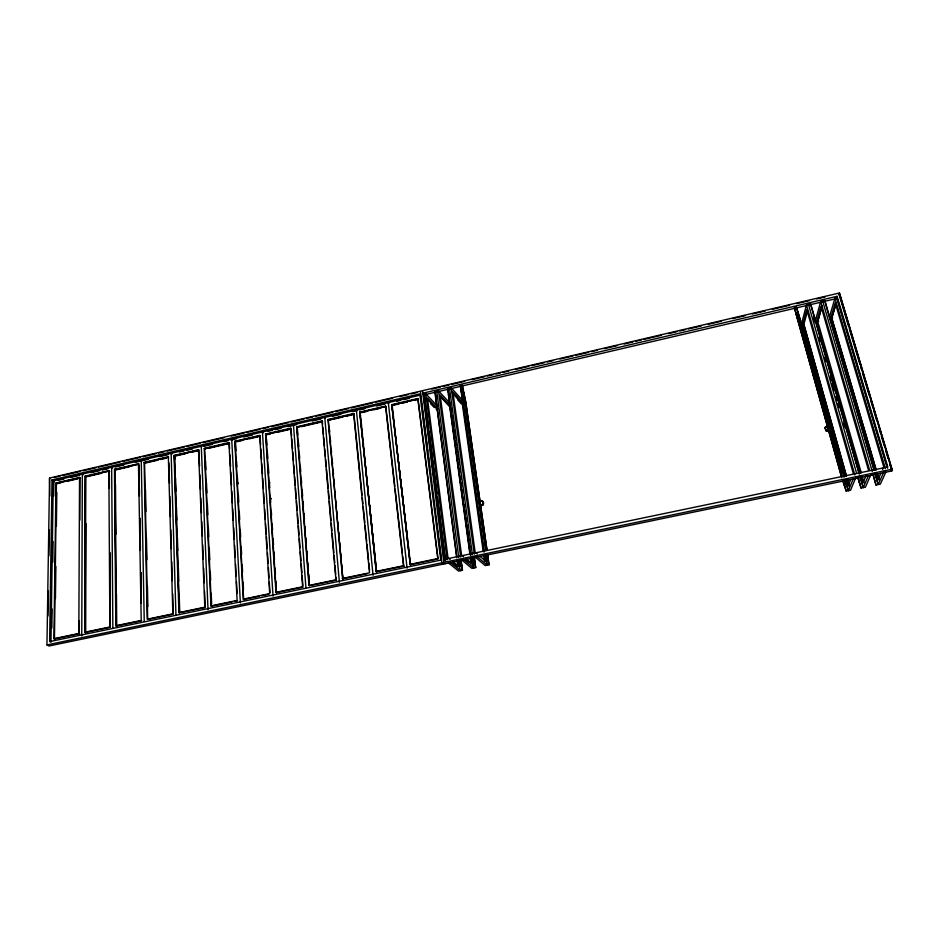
<?xml version="1.0" encoding="UTF-8"?>
<svg xmlns="http://www.w3.org/2000/svg" width="939" height="939" viewBox="0 0 939 939"><rect width="100%" height="100%" fill="white"/><g stroke="black" fill="none" stroke-linecap="round" stroke-linejoin="round"><path stroke-width="1.41" d="M85.097 476.179L84.721 632.24L109.863 626.994L108.865 470.627L85.097 476.179L86.012 476.895M85.238 632.534L85.578 476.554L109.276 470.967L109.394 479.782M85.684 632.792L85.907 523.516M79.803 634.025L78.829 633.461L79.533 477.47L55.988 482.963L53.922 638.661L54.931 639.213M79.287 633.731L79.346 620.609M79.838 520.112L79.968 477.81L56.422 483.292L54.462 638.954L79.357 633.766M81.763 635.926L82.327 474.089L83.242 474.817M55.448 598.507L55.859 566.534M56.387 525.828L56.821 492.4M51.997 479.923L49.626 641.607L440.778 560.114L419.839 393.899L51.997 479.923L54.216 481.59M50.964 642.335L53.265 480.874L420.531 395.049M51.845 628.027L52.114 608.953M52.772 562.027L53.054 541.486M53.687 496.015L53.899 481.355M891.897 470.286L891.804 470.955L48.981 645.997L46.95 644.917L49.556 478.057L839.431 293.003L892.05 469.207L891.299 470.416L891.897 470.286L839.384 294.318L839.349 295.139M47.971 615.972L48.359 591.101M48.898 555.994L49.309 529.655M49.826 496.015L49.556 478.057M825.404 428.102L825.369 427.503M886.733 465.932L836.989 298.438L837.06 296.313L423.278 393.089L444.452 559.339L887.801 466.976L837.06 296.313M839.431 293.003L891.98 469.7M483.174 504.09L482.411 505.029M844.454 476.601L801.624 323.697L806.46 304.87L810.568 303.907L815.827 321.76M846.321 476.014L803.807 324.601L807.54 310.75M874.092 469.465L824.794 300.586L820.674 301.548L815.486 320.492L859.232 473.526M860.159 473.08L816.777 321.537L821.003 306.243L868.469 470.099M821.954 306.091L817.716 321.384L861.298 472.904M817.846 321.373L822.095 306.067M887.625 468.268L837.013 297.874L834.947 298.215L829.395 317.276L824.794 300.586M875.042 469.981L830.733 318.321L835.252 302.921L883.752 466.906L882.59 469.488M836.215 302.769L831.672 318.168L876.052 469.829M836.344 302.745L831.813 318.145L876.193 469.805M850.664 479.629L848.081 485.979L846.509 480.381M842.659 480.486L846.227 491.179L848.386 490.628L853.187 478.89M855.91 477.247L850.523 490.299L848.386 490.628L844.854 479.911M866.263 475.216L862.964 482.904L860.957 475.885M857.8 477.341L861.086 488.116L863.246 487.564L868.364 475.744M871.122 474.089L865.394 487.235L863.246 487.564L859.901 476.249M880.841 473.362L877.918 479.817L876.275 474.195M873.094 474.97L876.005 485.04L878.176 484.477L884.209 471.249M885.806 472.235L880.324 484.148L878.176 484.477L874.902 473.244M825.416 427.644L827.435 426.658L825.968 426.682A1.256 1.103 -14.7 0 0 825.052 428.078L825.721 430.461A1.256 1.103 -14.5 0 0 827.224 431.189L828.491 430.473L825.991 430.262M480.439 500.675C479.735 499.56 480.58 507.518 481.32 506.156M268.977 483.186L269.798 482.634M827.799 425.637L827.165 425.707L827.729 425.449M436.846 405.448L425.79 393.828L424.029 394.368L445.203 560.36M456.741 557.848L434.839 391.716L438.513 390.847L450.333 403.617M470.357 555.019L447.586 388.734L451.283 387.866L463.831 401.786M436.259 409.568L437.997 409.04L427.421 397.948L447.985 557.754L450.157 559.503M841.767 477.81L794.347 307.839L796.389 307.217L801.624 323.697M828.538 430.614L826.297 430.801L825.358 427.961M474.348 557.449L475.744 567.567L471.894 568.353L462.058 560.243M487.646 554.691L489.09 564.808L485.228 565.607L475.603 557.426M845.511 480.58L847.072 486.191L844.924 486.754L842.659 479.958M54.38 477.458L60.084 476.12M62.948 475.451L80.073 471.437M82.925 470.768L95.766 467.763M98.618 467.094L120.028 462.082M122.88 461.413L140.005 457.399M142.869 456.73L155.71 453.725M158.562 453.056L164.266 451.718M167.13 451.049L184.255 447.046M187.107 446.377L199.948 443.361M202.801 442.692L224.21 437.68M231.346 436.013L244.187 433.008M247.051 432.339L259.892 429.323M262.744 428.654L268.46 427.315M271.312 426.658L288.437 422.644M291.29 421.975L304.13 418.97M306.983 418.301L312.699 416.963M315.551 416.294L332.676 412.28M335.528 411.611L348.381 408.606M351.233 407.937L372.642 402.925M375.494 402.256L392.619 398.242M399.756 396.575L408.312 394.568M411.176 393.899L416.881 392.561M431.87 389.051L440.414 387.044M443.267 386.387L448.971 385.049M451.823 384.38L464.641 381.375M471.765 379.708L484.594 376.703M487.447 376.034L493.139 374.696M495.992 374.039L500.264 373.029M503.116 372.36L508.821 371.034M515.945 369.367L528.774 366.363M531.615 365.694L544.444 362.689M547.296 362.02L552.989 360.682M560.114 359.015L572.943 356.01M575.795 355.341L588.612 352.348M591.464 351.679L597.169 350.341M604.293 348.674L617.123 345.669M624.247 344.003L632.792 341.996M635.644 341.327L641.337 340M644.189 339.331L661.291 335.329M668.415 333.65L676.96 331.655M679.813 330.986L685.517 329.648M688.369 328.979L701.187 325.974M708.311 324.307L721.14 321.302M732.537 318.638L745.366 315.633M752.491 313.966L765.308 310.962M772.433 309.295L789.535 305.292M796.659 303.626L809.488 300.621M816.613 298.954L825.158 296.947M58.183 480.357L63.899 479.019M71.035 477.352L79.604 475.345M91.024 472.681L99.593 470.685M102.445 470.016L108.161 468.678M115.297 467.012L123.866 465.005M135.286 462.34L148.139 459.335M159.56 456.671L168.128 454.676M179.549 451.999L183.833 451.002M186.697 450.333L192.401 448.995M203.833 446.33L212.39 444.335M223.822 441.659L228.107 440.661M230.959 439.992L236.675 438.666M243.811 436.987L252.38 434.992M268.085 431.318L272.369 430.32M275.221 429.651L280.937 428.325M288.073 426.658L296.642 424.651M312.347 420.977L320.915 418.982M332.336 416.317L340.904 414.31M352.325 411.646L356.609 410.648M359.473 409.979L365.177 408.641M376.609 405.977L385.166 403.97M396.598 401.305L400.883 400.307M403.735 399.638L409.451 398.3M423.278 393.089L424.299 394.826L836.989 298.438M114.476 469.324L138.467 463.725L141.202 620.456L115.814 625.75L114.476 469.324L115.356 470.052L129.453 466.765M144.125 462.399L168.339 456.753L172.858 613.848L147.212 619.2L144.125 462.399L144.97 463.15L157.775 460.169M174.055 455.427L198.493 449.722L204.819 607.181L178.915 612.58L174.055 455.427L174.877 456.178L174.959 459.089M228.94 442.621L237.109 600.444L210.946 605.901L204.268 448.373L228.94 442.621L229.691 443.408L209.151 448.185M244.058 599.763L243.295 599.152L234.773 441.26L259.669 435.45L260.385 436.248M276.688 592.955L275.96 592.333L265.549 434.076L290.691 428.219L291.372 429.029L277.416 432.28M336.573 580.466L335.916 579.821L308.954 585.443L296.63 426.834L322.007 420.907L322.652 421.728L301.525 426.658M342.547 574.774L342.946 579.14L328.004 419.51L353.627 413.536L354.226 414.369L345.705 416.364M376.281 569.234L376.574 572.133L359.684 412.127L385.553 406.094L386.117 406.939M410.554 565.043L391.669 404.662L417.796 398.57L418.313 399.439M138.855 464.077L114.887 469.664L116.248 626.02M144.524 462.751L168.727 457.105L144.583 462.798L147.681 619.505M198.868 450.086L174.443 455.779L179.314 612.862M309.33 585.783L296.947 427.21L322.312 421.294L322.605 424.264M366.949 573.717L342.594 578.788L328.298 419.897L353.909 413.923L362.055 495.017M394.826 486.308L385.823 406.481L359.966 412.514L376.246 571.769L403.793 566.076L402.608 555.888M56.493 483.339L80.026 477.857M138.913 464.124L114.945 469.711L116.307 626.055M198.915 450.133L174.49 455.826L179.372 612.897M204.69 448.783L229.339 443.044M235.161 441.682L260.044 435.872M265.925 434.511L291.055 428.654M296.994 427.268L322.347 421.353M328.345 419.956L353.956 413.982M385.859 406.54L360.001 412.573L376.293 571.816M418.066 399.028L391.962 405.12L410.284 564.726L438.067 558.928L418.031 398.969L391.927 405.061L410.249 564.679M61.082 482.705L56.927 483.679L55.988 482.963M67.995 481.097L77.679 478.831M87.409 476.566L101.365 473.315M160.628 459.5L166.309 458.173M176.227 455.861L185.722 453.654M192.495 452.07L197.929 450.802M236.886 441.729L242.415 440.438M249.328 438.83L259 436.576M270.444 433.9L266.253 434.874L265.549 434.076M331.479 419.674L328.638 420.332L328.004 419.51M334.331 419.017L342.852 417.022M361.644 412.644L367.079 411.376M373.875 409.791L379.321 408.524M391.669 404.662L392.22 405.519L399.087 403.911M401.833 403.277L407.326 401.998M414.193 400.39L416.939 399.756M53.922 638.661L78.829 633.461M243.295 599.152L269.716 593.636L259.669 435.45M275.96 592.333L302.651 586.758L290.691 428.219M342.289 578.483L369.532 572.802L353.627 413.536M375.964 571.464L403.488 565.724L404.052 566.393M409.991 564.362L437.785 558.564L417.796 398.57M117.657 625.726L141.683 620.761M149.055 619.177L173.257 614.118L172.67 593.765M180.675 612.568L205.265 607.498M211.322 606.183L232.015 601.911M234.715 601.3L237.52 600.76M258.988 596.288L243.647 599.434L235.114 441.623L259.997 435.825L260.608 444.663M261.723 595.666L268.718 594.258M276.301 592.626L303.027 587.098M310.703 585.443L336.268 580.161L335.974 577.203M46.95 644.917L892.05 469.207M830.733 318.321L832.752 317.992M816.777 321.537L818.785 321.22M484.031 552.167L460.392 385.741L462.317 385.424L465.709 401.481L487.024 550.36L465.791 402.749L463.044 389.791L485.991 550.512M463.913 403.054L465.791 402.749M482.693 501.579L480.592 501.168L482.928 501.332L483.045 505.135C478.409 506.109 485.991 504.971 482.846 501.837M480.615 501.356L482.329 501.203L482.881 501.966M487.541 554.703L488.362 560.501L486.367 560.806L485.123 555.536M461.108 560.207L462.458 570.302L458.619 571.088L448.56 563.048M270.232 498.515L271.406 498.715M79.533 477.47L80.449 478.197M449.323 561.651L460.474 570.607L457.856 561.675M452.528 562.355L456.87 565.853M453.49 563.271L456.741 565.888M453.396 562.132L458.807 566.499L458.044 560.724M462.857 558.834L473.761 567.872L473.162 563.529M108.865 470.627L109.746 471.366M465.814 559.609L469.124 562.215M463.643 556.698L461.519 554.937L440.133 394.99L450.509 406.153M465.756 558.459L472.117 563.752L471.319 557.966M112.527 467.974L111.647 467.235L112.844 627.98M476.437 556.017L487.095 565.114L486.484 560.783M477.176 553.881L475.111 552.097L452.891 392.009L463.056 403.242L461.307 403.782L457.598 399.709M480.287 556.545L485.463 560.994L484.641 555.207M171.931 454.1L171.121 453.337L175.933 614.845M204.268 448.373L205.054 449.147M237.391 482.423L238.306 483.362M430.485 403.535L434.334 407.549M426.482 398.242L437.187 409.287M232.449 439.968L231.71 439.182L240.361 602.897M234.773 441.26L235.513 442.046L235.982 450.814M440.25 396.258L449.687 406.399L469.864 553.857M440.133 396.293L449.57 406.434M452.058 392.267L462.234 403.5L483.162 551.087M451.941 392.314L462.117 403.535M263.143 432.797L262.427 431.999L273.038 596.101M296.63 426.834L297.299 427.644M325.399 418.254L324.765 417.432L339.378 582.286M442.879 564.186L441.835 562.813L420.472 391.716M445.133 563.717L443.865 562.848L422.585 391.223M356.973 410.883L356.374 410.05L373.065 575.278M359.684 412.127L360.576 415.86M388.852 403.441L388.3 402.585L407.092 568.189M845.288 480.745L847.072 486.191M794.347 307.839L799.629 324.295M799.5 324.248L795.662 312.288L841.297 475.873M799.723 321.267L800.861 325.293M797.704 311.666L844.325 476.378M857.706 476.824L859.795 483.679M838.996 294.2L848.633 326.514M849.349 328.627L859.948 364.449M860.582 366.304L861.838 370.482M862.46 372.877L869.326 395.601M870.84 400.976L873.07 408.16M873.775 410.812L876.815 420.719M879.315 429.1L880.559 433.278M881.322 436.107L884.315 445.837M885.97 451.424L888.059 458.396M889.726 463.983L891.804 470.955M813.69 318.028L814.888 322.042M834.947 298.215L885.418 468.608M877.425 474.019L879.068 479.641M877.284 474.042L878.927 479.665M829.794 318.532L874.08 470.427M458.197 561.135L459.711 566.323L459.324 563.423M822.728 301.208L872.272 471.46M820.674 301.548L869.667 470.392M459.511 560.09L462.458 570.302M459.641 562.261L460.767 566.158L460.004 560.372M862.366 477.141L864.115 482.728M459.828 559.527L461.695 566.017L460.932 560.231M859.96 476.096L863.246 487.564M810.568 303.907L859.197 474.066M819.301 337.477L820.498 341.679M824.9 357.113L826.109 361.327M830.51 376.75L831.708 380.964M832.517 383.769L834.513 390.788M836.121 396.399L837.318 400.601M838.116 403.406L839.325 407.62M843.727 423.055L844.924 427.257M832.377 383.805L833.574 388.018M857.882 476.895L861.086 488.116M808.514 304.529L856.579 473.233M806.46 304.87L854.795 474.981M853.246 473.268L806.801 309.553L802.868 324.753L845.335 476.167M803.937 324.577L846.473 475.991M847.26 478.796L849.22 485.815M847.107 478.82L849.079 485.827M845.628 480.803L848.386 490.628M796.389 307.217L843.961 477.235M801.249 326.69L804.523 337.864M805.169 340.716L830.78 431.787M831.567 434.593L842.154 472.434M800.028 325.704L808.925 357.806M810.486 363.416L814.512 377.584M815.181 380.236L819.207 394.415M819.888 397.056L823.914 411.247M824.688 414.052L828.609 428.078M829.278 430.684L833.304 444.898M833.973 447.504L838.011 461.73M838.668 464.324L839.971 468.749M840.616 471.331L841.79 475.545M842.964 479.747L846.227 491.179M873.024 474.172L876.005 485.04M875.031 473.103L878.176 484.477M471.038 557.59L473.761 567.872M471.636 558.341L472.669 562.261M473.303 556.721L475.005 563.259L474.207 557.473M473.068 557.273L475.744 567.567M436.318 398.887L435.59 396.047L456.683 555.935M434.839 391.716L436.177 396.997M484.947 556.052L487.095 565.114M486.672 554.444L489.09 564.808M447.586 388.734L449.452 396.704M448.642 394.368L449.241 396.939M486.836 553.916L488.362 560.501M460.392 385.741L462.399 395.096M462.516 396.575L461.131 390.096L484.031 550.864M463.526 396.411L464.911 402.89M462.317 385.424L485.862 550.407M485.545 555.019L485.956 557.907M483.644 555.465L484.594 561.217M451.283 387.866L474.301 554.198M473.279 557.613L473.878 561.956M449.511 388.417L472.399 554.703M450.697 407.596L451.096 410.484M451.694 414.827L452.093 417.714M452.481 420.602L453.079 424.944M453.678 429.287L454.077 432.175M454.464 435.062L454.863 437.961M455.462 442.292L455.861 445.192M456.248 448.079L456.847 452.422M457.246 455.309L457.833 459.641M458.232 462.54L458.631 465.427M459.03 468.326L459.629 472.657M460.216 477L460.615 479.888M461.014 482.775L461.601 487.118M462 490.005L462.399 492.905M462.997 497.236L463.385 500.135M463.983 504.466L464.382 507.365M464.782 510.253L465.368 514.595M465.767 517.483L466.167 520.37M466.765 524.713L467.153 527.601M467.552 530.5L468.15 534.831M468.549 537.73L468.937 540.618M469.535 544.96L469.934 547.848M470.521 552.179L470.92 555.078M448.537 394.521L470.251 553.106M470.333 558.236L471.249 563.987M438.513 390.847L460.673 557.038M459.875 560.395L460.251 563.283M436.741 391.399L458.772 557.543M457.07 560.982L457.95 566.733M425.79 393.828L447.093 559.855M424.299 394.826L428.571 428.301M428.947 431.212L432.292 457.41M432.656 460.321L433.219 464.688M433.595 467.599L436.928 493.785M437.304 496.696L445.473 560.724M432.363 465.885L432.726 468.784M433.278 473.139L433.654 476.05M420.707 396.493L421.071 399.38M421.623 403.711L422.163 408.042M422.527 410.93L423.078 415.261M423.442 418.148L423.982 422.48M424.346 425.367L424.898 429.698M425.437 434.018L425.801 436.905M426.353 441.236L426.717 444.124M427.268 448.455L427.632 451.342M428.172 455.673L428.724 460.004M429.088 462.892L429.628 467.223M430.179 471.554L430.543 474.43M431.083 478.761L431.459 481.648M431.999 485.979L432.363 488.867M432.914 493.198L433.278 496.085M433.818 500.417L434.37 504.748M434.91 509.079L435.273 511.955M435.825 516.286L436.189 519.173M436.729 523.504L437.104 526.392M437.644 530.723L438.008 533.61M438.56 537.941L438.924 540.829M439.464 545.16L439.828 548.047M440.379 552.367L440.919 556.698M392.22 405.519L392.561 408.418M393.218 414.216L393.558 417.116M394.051 421.47L394.392 424.369M395.061 430.168L395.389 433.067M395.894 437.421L396.223 440.321M396.892 446.119L397.22 449.018M397.89 454.828L398.218 457.727M398.723 462.07L399.052 464.981M399.721 470.779L400.049 473.679M400.718 479.477L401.059 482.376M401.552 486.731L401.88 489.63M402.549 495.428L402.89 498.327M403.547 504.137L403.887 507.037M404.556 512.835L404.885 515.734M405.39 520.089L405.718 522.988M406.387 528.786L406.716 531.685M407.221 536.04L407.549 538.939M408.219 544.737L408.547 547.637M409.052 551.991L409.381 554.89M410.05 560.689L410.378 563.588M395.108 489.16L402.326 553.024M385.553 406.094L403.488 565.724M361.315 423.09L361.609 425.989M362.208 431.776L362.501 434.663M363.088 440.45L363.534 444.793M364.132 450.579L364.426 453.478M365.025 459.265L365.318 462.164M365.905 467.951L366.351 472.282M366.949 478.08L367.243 480.968M367.83 486.754L368.276 491.097M368.874 496.884L369.168 499.783M369.755 505.569L370.06 508.457M370.647 514.255L370.94 517.143M371.539 522.929L371.985 527.272M372.572 533.059L372.865 535.958M373.464 541.744L373.757 544.632M374.356 550.418L374.79 554.761M375.389 560.548L375.682 563.447M362.301 497.858L362.912 503.703M363.17 506.544L364.802 522.507M365.048 525.359L366.68 541.322M366.926 544.174L368.558 560.137M368.804 562.989L369.567 570.266M329.425 429.076L329.695 431.987M330.34 439.276L330.61 442.187M331.267 449.476L331.526 452.387M332.183 459.676L332.57 464.042M333.099 469.876L333.498 474.242M334.014 480.075L334.413 484.442M335.07 491.731L335.329 494.642M335.986 501.931L336.385 506.297M336.901 512.119L337.301 516.497M337.829 522.319L338.216 526.697M338.744 532.519L339.132 536.897M339.66 542.719L340.059 547.085M340.575 552.918L340.974 557.285M341.632 564.574L342.019 568.94M322.816 427.128L323.497 434.464M323.709 437.328L324.483 446.072M324.741 448.983L325.422 456.319M325.633 459.183L326.314 466.519M326.526 469.383L328.227 488.374M328.439 491.238L329.12 498.574M329.331 501.438L331.033 520.429M331.244 523.293L331.925 530.629M332.136 533.493L333.85 552.484M334.061 555.348L334.742 562.684M334.953 565.548L335.716 574.292M322.007 420.907L335.916 579.821M297.417 429.1L297.863 434.91M298.438 442.175L298.778 446.541M299.341 453.807L299.682 458.173M300.363 466.894L300.703 471.249M301.266 478.514L301.607 482.881M302.17 490.146L302.628 495.956M303.074 501.778L303.414 506.133M303.99 513.41L304.436 519.22M305.011 526.486L305.339 530.852M305.914 538.117L306.36 543.927M306.936 551.205L307.276 555.559M307.839 562.825L308.18 567.191M308.743 574.457L309.201 580.267M293.449 424.745L305.926 587.767M291.606 435.919L291.008 428.595L265.878 434.452L276.348 592.662M291.783 438.771L292.545 448.948M292.768 451.859L293.473 460.626M293.754 464.934L294.412 473.667M294.635 476.566L295.339 485.346M295.515 488.198L296.278 498.374M296.501 501.285L297.205 510.053M297.487 514.372L298.144 523.093M298.367 526.004L299.072 534.772M299.353 539.08L300.057 547.848M300.339 552.167L300.996 560.888M301.219 563.799L301.924 572.567M302.1 575.431L302.863 585.607M266.547 439.264L266.934 445.121M267.415 452.445L267.803 458.302M268.39 467.082L268.765 472.939M269.352 481.719L269.739 487.576M270.315 496.355L270.702 502.212M271.277 510.992L271.571 515.382M272.157 524.162L272.533 530.019M273.12 538.798L273.507 544.655M273.988 551.979L274.47 559.292M275.045 568.072L275.432 573.929M275.925 581.253L276.301 587.11M260.842 448.995L261.535 459.3M261.77 463.643L262.474 473.937M262.709 478.28L263.401 488.573M263.636 492.916L264.329 503.21M264.657 509.02L265.314 519.267M265.584 523.657L266.242 533.904M266.476 536.885L267.169 548.54M267.451 552.942L268.108 563.189M268.378 567.579L269.035 577.825M269.317 582.215L269.963 592.462M236.534 461.026L236.851 466.871M237.414 477.094L237.802 484.395M238.365 494.618L238.752 501.919M239.316 512.142L239.703 519.443M240.267 529.666L240.654 536.967M241.217 547.191L241.605 554.491M242.168 564.715L242.555 572.015M243.107 582.239L243.506 589.539M229.597 448.83L229.292 442.985L204.632 448.736L211.381 606.218M229.891 454.676L230.548 466.401M230.806 472.2L231.487 485.346M231.792 491.179L232.391 502.87M232.696 508.715L233.353 520.441M233.682 527.695L234.292 539.385M234.597 545.23L235.255 556.956M235.572 564.21L236.182 575.9M236.487 581.734L237.098 593.425M205.547 460.803L205.923 469.547M206.474 482.658L206.909 492.858M207.413 504.513L207.848 514.713M208.399 527.824L208.775 536.568M209.268 548.223L209.773 559.879M210.266 571.534L210.641 580.279M211.205 593.389L211.639 603.589M201.275 446.295L208.012 609.634M198.927 451.542L199.561 466.155M199.913 474.899L200.5 489.477M200.805 498.163L201.439 512.788M201.744 521.485L202.378 536.099M202.683 544.796L203.317 559.409M203.622 568.107L204.256 582.732M204.561 591.429L205.148 605.995M175.558 477.986L175.957 491.074M176.462 507.06L176.872 520.136M177.412 537.589L177.823 550.665M178.363 568.107L178.774 581.194M179.314 598.636L179.725 611.723M168.891 462.927L169.478 483.28M169.853 496.367L170.44 516.72M170.828 529.796L171.368 548.705M171.743 561.78L172.295 580.689M145.498 489.501L145.944 511.462M146.461 537.801L146.907 559.761M147.435 586.112L147.834 606.606M141.249 460.321L144.242 621.442M139.43 493.398L138.949 465.591L139.43 496.285M139.876 518.281L140.392 547.566M140.838 572.45L141.32 600.267M139.817 518.246L140.381 550.454M140.78 572.403L141.32 603.155M115.485 484.665L115.92 534.314M116.459 594.187L116.741 626.313M109.875 552.813L110.333 621.454M109.394 488.503L109.276 470.967L85.578 476.554L85.167 632.499L110.309 627.252L109.816 552.766M828.832 431.294L829.466 431.236L828.832 431.294"/></g></svg>
